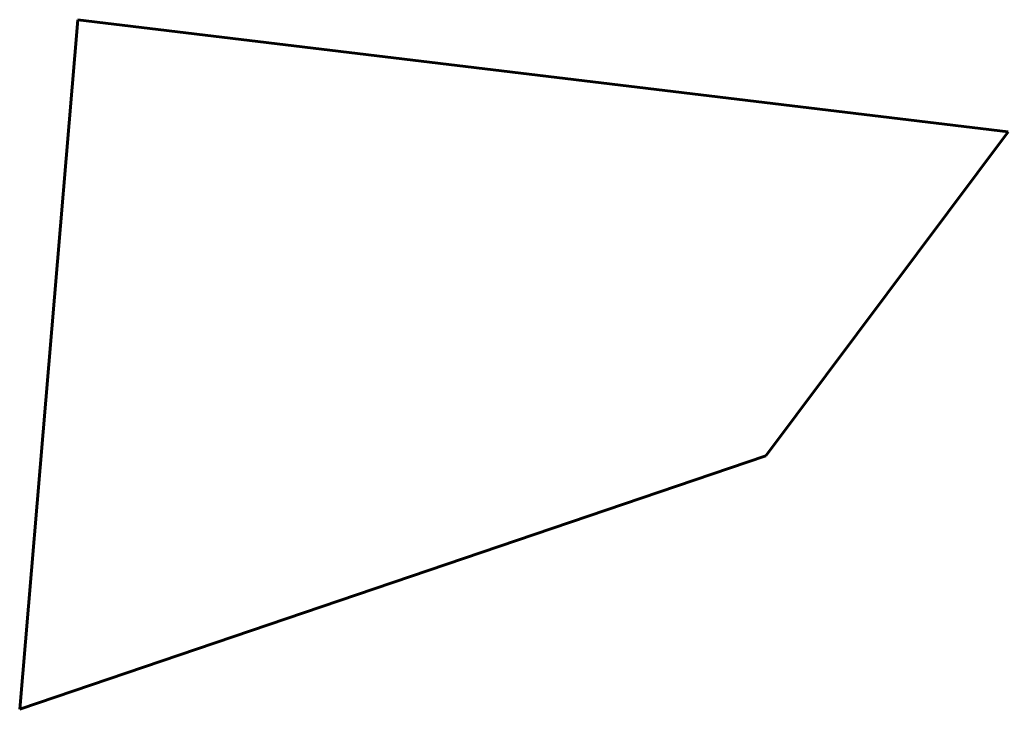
# Model space of a CAD drawing. Header units: millimetres. Extents: x 63 to 925, y 63 to 664.
import ezdxf

# ---------------------------------------------------------------- set-up
doc = ezdxf.new("R2010")
doc.units = ezdxf.units.MM
doc.linetypes.add('K5LT_BASIC', pattern=[0])

msp = doc.modelspace()

# ---------------------------------------------------------------- linework, layer by layer
at = {"color": 143, "linetype": 'K5LT_BASIC', "lineweight": 60, "true_color": 0x33acca}
for p, q in [((62.53, 62.63), (113.18, 664.5)), ((113.18, 664.5), (925.3, 566.54)), ((925.3, 566.54), (713.81, 283.9)), ((62.53, 62.63), (713.81, 283.9))]:
    msp.add_line(p, q, dxfattribs=at)

doc.saveas('drawing.dxf')
